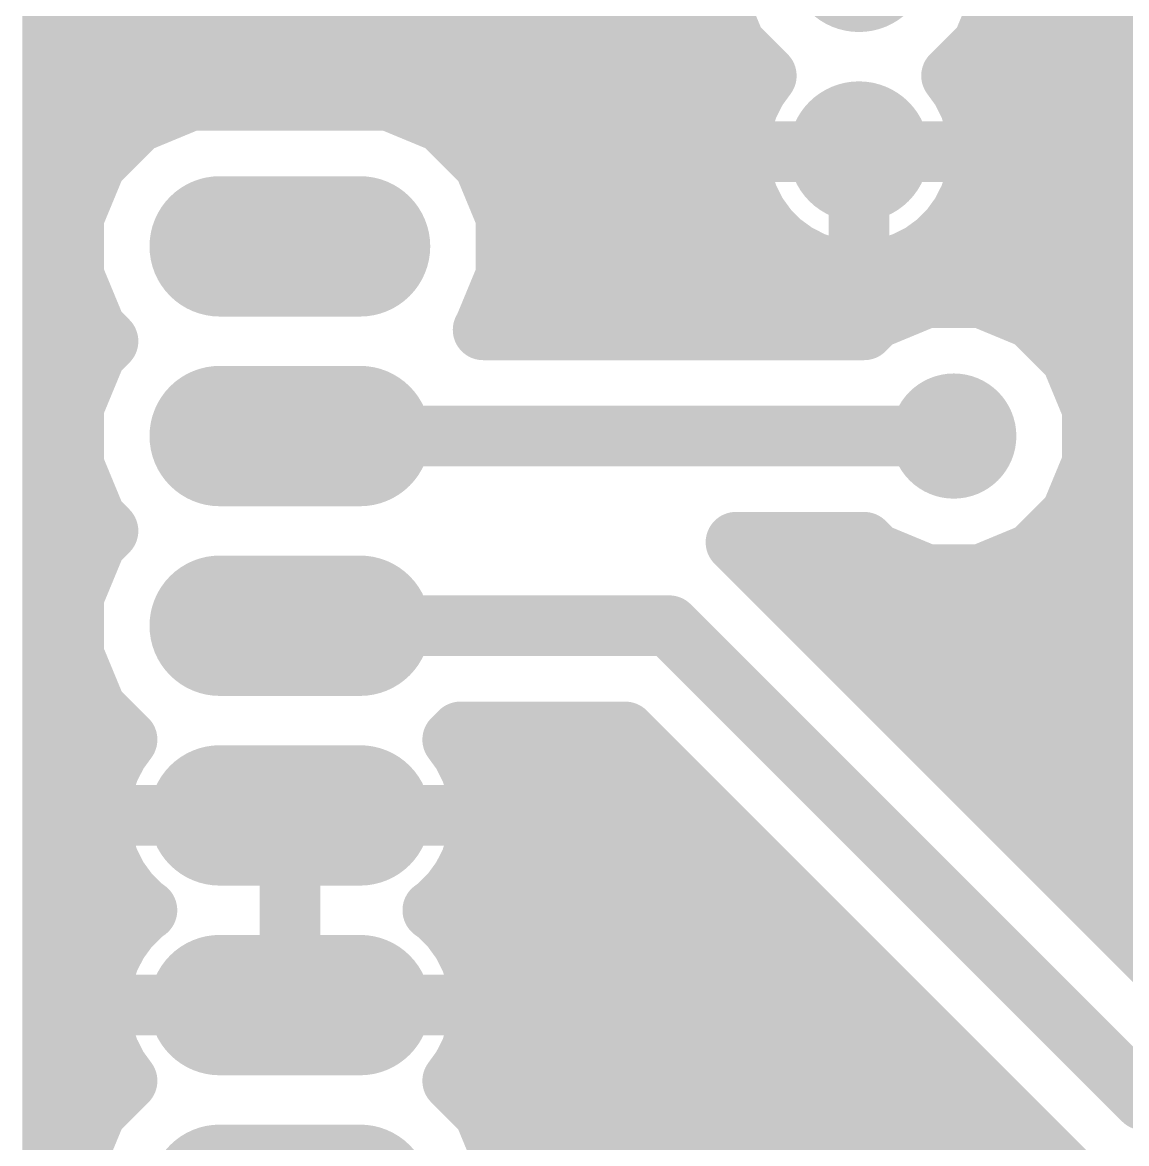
# Model space of a CAD drawing. Extents: x 5.3 to 60.7, y 2.1 to 49.9.
# Drawn here: x 5.31 to 20.09, y 26.09 to 41.1 of the extents above; entities that cross this region are included whole.
import ezdxf

# ---------------------------------------------------------------- set-up
doc = ezdxf.new("R2010")
doc.units = 0
for name, color, linetype in [('16', 174, 'CONTINUOUS'), ('17', 94, 'CONTINUOUS'), ('18', 94, 'CONTINUOUS')]:
    doc.layers.add(name, color=color, linetype=linetype)

# ---------------------------------------------------------------- blocks, each defined once
blk = doc.blocks.new('ROUNDP')
at = {"const_width": 0.5}
blk.add_lwpolyline([(0, -0.25, 1), (0, 0.25, 1), (0, -0.25)], format="xyb", dxfattribs=at)
blk = doc.blocks.new('LONGP100')
at = {"const_width": 1}
blk.add_lwpolyline([(-0.5, 0), (0.5, 0)], dxfattribs=at)
at = {"const_width": 0.5}
for points in [[(-0.5, 0.25, 1), (-0.5, -0.25)], [(0.5, -0.25, 1), (0.5, 0.25)]]:
    blk.add_lwpolyline(points, format="xyb", dxfattribs=at)
blk = doc.blocks.new('ROUNDV')
at = {"const_width": 0.5}
blk.add_lwpolyline([(0, -0.25, 1), (0, 0.25, 1), (0, -0.25)], format="xyb", dxfattribs=at)

msp = doc.modelspace()

# ---------------------------------------------------------------- linework, layer by layer
at = {"layer": '16', "const_width": 0.8128}
for points in [[(5.715, 5.08), (5.715, 47.625)], [(14.5542, 41.521), (14.852, 40.8021)], [(18.168, 40.8021), (18.4658, 41.521)], [(5.715, 41.4528), (14.5824, 41.4528)], [(18.4376, 41.4528), (20.9324, 41.4528)], [(14.852, 40.8021), (15.2693, 40.3848)], [(17.7507, 40.3848), (18.168, 40.8021)], [(5.715, 40.64), (15.0141, 40.64)], [(18.0059, 40.64), (21.3641, 40.64)], [(15.2693, 40.3848), (15.1414, 40.2087)], [(17.8786, 40.2087), (17.7507, 40.3848)], [(15.1414, 40.2087), (15.027, 39.9843)], [(17.993, 39.9843), (17.8786, 40.2087)], [(7.5612, 40.0558), (6.8423, 39.758)], [(10.2188, 40.0558), (7.5612, 40.0558)], [(10.9377, 39.758), (10.2188, 40.0558)], [(15.027, 39.9843), (14.9492, 39.7447)], [(18.0708, 39.7447), (17.993, 39.9843)], [(5.715, 39.8272), (7.0093, 39.8272)], [(6.8423, 39.758), (6.2922, 39.2079)], [(10.7707, 39.8272), (14.976, 39.8272)], [(11.4878, 39.2079), (10.9377, 39.758)], [(14.9492, 39.7447), (14.9098, 39.4959)], [(18.044, 39.8272), (21.326, 39.8272)], [(18.1102, 39.4959), (18.0708, 39.7447)], [(14.9098, 39.4959), (14.9098, 39.37)], [(18.1102, 39.37), (18.1102, 39.4959)], [(14.9098, 39.37), (16.51, 39.37)], [(16.51, 39.37), (14.9098, 39.37)], [(14.9098, 39.37), (14.9098, 39.2441)], [(14.9098, 39.2441), (14.9492, 38.9953)], [(16.51, 37.7698), (16.51, 39.37)], [(16.51, 39.37), (16.51, 39.37)], [(16.51, 39.37), (16.51, 37.7698)], [(18.1102, 39.37), (16.51, 39.37)], [(16.51, 39.37), (16.51, 39.37)], [(16.51, 39.37), (18.1102, 39.37)], [(16.51, 39.37), (16.51, 39.37)], [(16.51, 39.37), (22.86, 39.37)], [(18.0708, 38.9953), (18.1102, 39.2441)], [(18.1102, 39.2441), (18.1102, 39.37)], [(6.2922, 39.2079), (5.9944, 38.489)], [(11.7856, 38.489), (11.4878, 39.2079)], [(5.715, 39.0144), (6.212, 39.0144)], [(11.568, 39.0144), (14.9462, 39.0144)], [(14.9492, 38.9953), (15.027, 38.7557)], [(16.51, 39.0144), (16.51, 39.0144)], [(17.993, 38.7557), (18.0708, 38.9953)], [(18.0738, 39.0144), (21.2962, 39.0144)], [(15.027, 38.7557), (15.1414, 38.5313)], [(17.8786, 38.5313), (17.993, 38.7557)], [(5.9944, 38.489), (5.9944, 37.711)], [(11.7856, 37.711), (11.7856, 38.489)], [(15.1414, 38.5313), (15.2894, 38.3275)], [(17.7306, 38.3275), (17.8786, 38.5313)], [(15.2894, 38.3275), (15.4675, 38.1494)], [(17.5525, 38.1494), (17.7306, 38.3275)], [(5.715, 38.2016), (5.9944, 38.2016)], [(11.7856, 38.2016), (15.4154, 38.2016)], [(16.51, 38.2016), (16.51, 38.2016)], [(17.6046, 38.2016), (21.7654, 38.2016)], [(15.4675, 38.1494), (15.6713, 38.0014)], [(17.3487, 38.0014), (17.5525, 38.1494)], [(15.6713, 38.0014), (15.8957, 37.887)], [(15.8957, 37.887), (16.1353, 37.8092)], [(16.8847, 37.8092), (17.1243, 37.887)], [(17.1243, 37.887), (17.3487, 38.0014)], [(16.1353, 37.8092), (16.3841, 37.7698)], [(16.3841, 37.7698), (16.51, 37.7698)], [(16.51, 37.7698), (16.6359, 37.7698)], [(16.6359, 37.7698), (16.8847, 37.8092)], [(5.9944, 37.711), (6.2922, 36.9921)], [(11.4878, 36.9921), (11.7856, 37.711)], [(5.715, 37.3888), (6.1278, 37.3888)], [(11.6522, 37.3888), (17.3499, 37.3888)], [(17.4112, 37.4142), (16.7297, 37.1319)], [(18.1488, 37.4142), (17.4112, 37.4142)], [(18.8303, 37.1319), (18.1488, 37.4142)], [(18.2101, 37.3888), (33.6246, 37.3888)], [(16.7297, 37.1319), (16.5802, 36.9824)], [(19.3519, 36.6103), (18.8303, 37.1319)], [(6.2922, 36.9921), (6.4543, 36.83)], [(11.4781, 36.9824), (11.4878, 36.9921)], [(16.5802, 36.9824), (11.4781, 36.9824)], [(6.4543, 36.83), (6.2922, 36.6679)], [(5.715, 36.576), (6.2541, 36.576)], [(6.2922, 36.6679), (5.9944, 35.949)], [(19.6342, 35.9288), (19.3519, 36.6103)], [(19.3661, 36.576), (21.6202, 36.576)], [(5.9944, 35.949), (5.9944, 35.171)], [(19.6342, 35.1912), (19.6342, 35.9288)], [(5.715, 35.7632), (5.9944, 35.7632)], [(19.6342, 35.7632), (21.272, 35.7632)], [(8.89, 35.56), (17.78, 35.56)], [(20.955, 35.56), (19.685, 34.29)], [(19.3519, 34.5097), (19.6342, 35.1912)], [(5.9944, 35.171), (6.2922, 34.4521)], [(5.715, 34.9504), (6.0858, 34.9504)], [(19.5345, 34.9504), (21.3755, 34.9504)], [(6.2922, 34.4521), (6.4543, 34.29)], [(18.8303, 33.9881), (19.3519, 34.5097)], [(6.4543, 34.29), (6.2922, 34.1279)], [(19.685, 34.29), (19.685, 30.48)], [(5.715, 34.1376), (6.3019, 34.1376)], [(6.2922, 34.1279), (5.9944, 33.409)], [(15.1759, 33.8257), (14.864, 34.1376)], [(14.864, 34.1376), (16.5802, 34.1376)], [(16.5802, 34.1376), (16.7297, 33.9881)], [(18.9798, 34.1376), (21.2117, 34.1376)], [(16.7297, 33.9881), (17.4112, 33.7058)], [(18.1488, 33.7058), (18.8303, 33.9881)], [(20.9092, 28.0924), (15.1759, 33.8257)], [(17.4112, 33.7058), (18.1488, 33.7058)], [(5.9944, 33.409), (5.9944, 32.631)], [(5.715, 33.3248), (5.9944, 33.3248)], [(15.6768, 33.3248), (20.9042, 33.3248)], [(8.89, 33.02), (12.065, 33.02)], [(13.97, 33.02), (8.89, 33.02)], [(20.32, 26.67), (13.97, 33.02)], [(5.9944, 32.631), (6.2922, 31.9121)], [(5.715, 32.512), (6.0437, 32.512)], [(16.4896, 32.512), (20.9535, 32.512)], [(6.2922, 31.9121), (6.7095, 31.4948)], [(5.715, 31.6992), (6.5051, 31.6992)], [(11.0705, 31.4948), (11.1733, 31.5976)], [(11.1733, 31.5976), (13.3808, 31.5976)], [(13.3808, 31.5976), (19.426, 25.5524)], [(17.3024, 31.6992), (21.4149, 31.6992)], [(6.7095, 31.4948), (6.5816, 31.3187)], [(11.1984, 31.3187), (11.0705, 31.4948)], [(6.5816, 31.3187), (6.4672, 31.0943)], [(11.3128, 31.0943), (11.1984, 31.3187)], [(6.4672, 31.0943), (6.3894, 30.8547)], [(11.3906, 30.8547), (11.3128, 31.0943)], [(5.715, 30.8864), (6.3997, 30.8864)], [(6.3894, 30.8547), (6.35, 30.6059)], [(11.3803, 30.8864), (14.092, 30.8864)], [(11.43, 30.6059), (11.3906, 30.8547)], [(18.1152, 30.8864), (26.157, 30.8864)], [(6.35, 30.6059), (6.35, 30.48)], [(11.43, 30.48), (11.43, 30.6059)], [(6.35, 30.48), (8.89, 30.48)], [(8.89, 30.48), (6.35, 30.48)], [(6.35, 30.48), (6.35, 30.3541)], [(8.89, 28.8798), (8.89, 30.48)], [(8.89, 30.48), (8.89, 30.48)], [(8.89, 30.48), (8.89, 27.94)], [(8.89, 30.48), (8.89, 30.48)], [(11.43, 30.48), (8.89, 30.48)], [(8.89, 30.48), (8.89, 30.48)], [(8.89, 30.48), (11.43, 30.48)], [(8.89, 30.48), (8.89, 27.94)], [(11.43, 30.3541), (11.43, 30.48)], [(19.685, 30.48), (20.955, 29.21)], [(6.35, 30.3541), (6.3894, 30.1053)], [(11.3906, 30.1053), (11.43, 30.3541)], [(5.715, 30.0736), (6.3997, 30.0736)], [(6.3894, 30.1053), (6.4672, 29.8657)], [(8.89, 30.0736), (8.89, 30.0736)], [(11.3128, 29.8657), (11.3906, 30.1053)], [(11.3803, 30.0736), (14.9048, 30.0736)], [(18.928, 30.0736), (20.9852, 30.0736)], [(6.4672, 29.8657), (6.5816, 29.6413)], [(11.1984, 29.6413), (11.3128, 29.8657)], [(6.5816, 29.6413), (6.7296, 29.4375)], [(11.0504, 29.4375), (11.1984, 29.6413)], [(6.7296, 29.4375), (6.9077, 29.2594)], [(10.8723, 29.2594), (11.0504, 29.4375)], [(5.715, 29.2608), (6.9064, 29.2608)], [(6.9077, 29.2594), (6.9758, 29.21)], [(6.9758, 29.21), (6.9077, 29.1606)], [(8.89, 29.2608), (8.89, 29.2608)], [(10.8042, 29.21), (10.8723, 29.2594)], [(10.8723, 29.1606), (10.8042, 29.21)], [(10.8736, 29.2608), (15.7176, 29.2608)], [(19.7408, 29.2608), (20.6916, 29.2608)], [(6.9077, 29.1606), (6.7296, 28.9825)], [(11.0504, 28.9825), (10.8723, 29.1606)], [(6.7296, 28.9825), (6.5816, 28.7787)], [(8.89, 27.94), (8.89, 28.8798)], [(11.1984, 28.7787), (11.0504, 28.9825)], [(6.5816, 28.7787), (6.4672, 28.5543)], [(11.3128, 28.5543), (11.1984, 28.7787)], [(5.715, 28.448), (6.4327, 28.448)], [(6.4672, 28.5543), (6.3894, 28.3147)], [(8.89, 28.448), (8.89, 28.448)], [(11.3906, 28.3147), (11.3128, 28.5543)], [(11.3473, 28.448), (16.5304, 28.448)], [(6.3894, 28.3147), (6.35, 28.0659)], [(11.43, 28.0659), (11.3906, 28.3147)], [(6.35, 28.0659), (6.35, 27.94)], [(11.43, 27.94), (11.43, 28.0659)], [(6.35, 27.94), (8.89, 27.94)], [(8.89, 27.94), (6.35, 27.94)], [(6.35, 27.94), (6.35, 27.8141)], [(8.89, 27.94), (8.89, 27.94)], [(8.89, 27.94), (8.89, 27.94)], [(11.43, 27.94), (8.89, 27.94)], [(8.89, 27.94), (8.89, 27.94)], [(8.89, 27.94), (11.43, 27.94)], [(15.24, 27.94), (8.89, 27.94)], [(11.43, 27.8141), (11.43, 27.94)], [(6.35, 27.8141), (6.3894, 27.5653)], [(11.3906, 27.5653), (11.43, 27.8141)], [(5.715, 27.6352), (6.3783, 27.6352)], [(6.3894, 27.5653), (6.4672, 27.3257)], [(11.3128, 27.3257), (11.3906, 27.5653)], [(11.4017, 27.6352), (17.3432, 27.6352)], [(6.4672, 27.3257), (6.5816, 27.1013)], [(11.1984, 27.1013), (11.3128, 27.3257)], [(6.5816, 27.1013), (6.7095, 26.9252)], [(11.0705, 26.9252), (11.1984, 27.1013)], [(6.7095, 26.9252), (6.2922, 26.5079)], [(11.4878, 26.5079), (11.0705, 26.9252)], [(5.715, 26.8224), (6.6067, 26.8224)], [(11.1733, 26.8224), (18.156, 26.8224)], [(22.86, 26.67), (20.32, 26.67)], [(6.2922, 26.5079), (5.9944, 25.789)], [(11.7856, 25.789), (11.4878, 26.5079)], [(5.715, 26.0096), (6.0858, 26.0096)], [(11.6942, 26.0096), (18.9688, 26.0096)], [(5.9944, 25.789), (5.9944, 25.011)], [(11.7856, 25.2272), (11.7856, 25.789)]]:
    msp.add_lwpolyline(points, dxfattribs=at)
at = {"layer": '16', "const_width": 0.4064}
for points in [[(5.715, 41.656, 1), (5.715, 41.2496)], [(14.5824, 41.2496, 1), (14.5824, 41.656)], [(18.4376, 41.656, 1), (18.4376, 41.2496)], [(14.9956, 40.9458, 1), (14.7083, 40.6584)], [(18.3117, 40.6584, 1), (18.0244, 40.9458)], [(5.715, 40.8432, 1), (5.715, 40.4368)], [(14.6642, 40.7244, 1), (15.0397, 40.8799)], [(15.0141, 40.4368, 1), (15.0141, 40.8432)], [(18.0059, 40.8432, 1), (18.0059, 40.4368)], [(17.9803, 40.8799, 1), (18.3558, 40.7244)], [(15.4337, 40.2653, 1), (15.1049, 40.5042)], [(15.1256, 40.2411, 1), (15.413, 40.5284)], [(17.9151, 40.5042, 1), (17.5863, 40.2653)], [(17.607, 40.5284, 1), (17.8944, 40.2411)], [(15.3224, 40.1164, 1), (14.9603, 40.3009)], [(18.0597, 40.3009, 1), (17.6976, 40.1164)], [(7.5612, 40.259, 1), (7.5612, 39.8526)], [(7.6389, 39.8681, 1), (7.4834, 40.2435)], [(10.2966, 40.2435, 1), (10.1411, 39.8681)], [(10.2188, 39.8526, 1), (10.2188, 40.259)], [(15.2203, 39.9215, 1), (14.8338, 40.0471)], [(14.977, 40.3281, 1), (15.3058, 40.0892)], [(17.7142, 40.0892, 1), (18.043, 40.3281)], [(18.1862, 40.0471, 1), (17.7997, 39.9215)], [(14.846, 40.0765, 1), (15.2081, 39.892)], [(17.8119, 39.892, 1), (18.174, 40.0765)], [(5.715, 40.0304, 1), (5.715, 39.624)], [(6.7646, 39.9458, 1), (6.9201, 39.5703)], [(6.986, 39.6144, 1), (6.6986, 39.9017)], [(7.0093, 39.624, 1), (7.0093, 40.0304)], [(10.7707, 40.0304, 1), (10.7707, 39.624)], [(11.0814, 39.9017, 1), (10.794, 39.6144)], [(10.8599, 39.5703, 1), (11.0154, 39.9458)], [(15.1499, 39.7129, 1), (14.7485, 39.7765)], [(14.976, 39.624, 1), (14.976, 40.0304)], [(18.044, 40.0304, 1), (18.044, 39.624)], [(18.2715, 39.7765, 1), (17.8701, 39.7129)], [(14.7559, 39.8075, 1), (15.1425, 39.6819)], [(17.8775, 39.6819, 1), (18.264, 39.8075)], [(15.113, 39.4959, 1), (14.7066, 39.4959)], [(18.3134, 39.4959, 1), (17.907, 39.4959)], [(14.9098, 39.5732, 1), (14.9098, 39.1668)], [(14.9098, 39.5732, 1), (14.9098, 39.1668)], [(15.113, 39.37, 1), (14.7066, 39.37)], [(14.7091, 39.5277, 1), (15.1105, 39.4641)], [(15.1105, 39.2758, 1), (14.7091, 39.2123)], [(16.7132, 39.37, 1), (16.3068, 39.37)], [(16.51, 39.5732, 1), (16.51, 39.1668)], [(16.7132, 39.37, 1), (16.3068, 39.37)], [(16.51, 39.5732, 1), (16.51, 39.1668)], [(16.7132, 39.37, 1), (16.3068, 39.37)], [(16.51, 39.5732, 1), (16.51, 39.1668)], [(16.7132, 39.37, 1), (16.3068, 39.37)], [(16.51, 39.5732, 1), (16.51, 39.1668)], [(16.51, 39.1668, 1), (16.51, 39.5732)], [(16.51, 39.1668, 1), (16.51, 39.5732)], [(16.51, 39.1668, 1), (16.51, 39.5732)], [(18.3134, 39.37, 1), (17.907, 39.37)], [(17.9095, 39.4641, 1), (18.3109, 39.5277)], [(18.3109, 39.2123, 1), (17.9095, 39.2758)], [(18.1102, 39.1668, 1), (18.1102, 39.5732)], [(18.1102, 39.1668, 1), (18.1102, 39.5732)], [(6.1485, 39.3516, 1), (6.4358, 39.0642)], [(6.4799, 39.1301, 1), (6.1044, 39.2856)], [(11.6756, 39.2856, 1), (11.3001, 39.1301)], [(11.3442, 39.0642, 1), (11.6315, 39.3516)], [(14.7066, 39.37, 1), (15.113, 39.37)], [(16.3068, 39.37, 1), (16.7132, 39.37)], [(16.3068, 39.37, 1), (16.7132, 39.37)], [(17.907, 39.37, 1), (18.3134, 39.37)], [(5.715, 39.2176, 1), (5.715, 38.8112)], [(6.212, 38.8112, 1), (6.212, 39.2176)], [(11.568, 39.2176, 1), (11.568, 38.8112)], [(14.7066, 39.2441, 1), (15.113, 39.2441)], [(15.1425, 39.0581, 1), (14.7559, 38.9325)], [(14.9462, 38.8112, 1), (14.9462, 39.2176)], [(16.51, 39.2176, 1), (16.51, 38.8112)], [(16.51, 38.8112, 1), (16.51, 39.2176)], [(18.0738, 39.2176, 1), (18.0738, 38.8112)], [(18.264, 38.9325, 1), (17.8775, 39.0581)], [(17.907, 39.2441, 1), (18.3134, 39.2441)], [(14.7485, 38.9635, 1), (15.1499, 39.0271)], [(17.8701, 39.0271, 1), (18.2715, 38.9635)], [(15.2081, 38.848, 1), (14.846, 38.6635)], [(18.174, 38.6635, 1), (17.8119, 38.848)], [(6.1976, 38.489, 1), (5.7912, 38.489)], [(11.9888, 38.489, 1), (11.5824, 38.489)], [(14.8338, 38.6929, 1), (15.2203, 38.8185)], [(15.3058, 38.6507, 1), (14.977, 38.4119)], [(18.043, 38.4119, 1), (17.7142, 38.6507)], [(17.7997, 38.8185, 1), (18.1862, 38.6929)], [(5.8067, 38.5668, 1), (6.1821, 38.4113)], [(11.5979, 38.4113, 1), (11.9733, 38.5668)], [(14.9603, 38.4391, 1), (15.3224, 38.6236)], [(15.4331, 38.4712, 1), (15.1458, 38.1839)], [(17.8742, 38.1839, 1), (17.5869, 38.4712)], [(17.6976, 38.6236, 1), (18.0597, 38.4391)], [(5.715, 38.4048, 1), (5.715, 37.9984)], [(5.9944, 37.9984, 1), (5.9944, 38.4048)], [(11.7856, 38.4048, 1), (11.7856, 37.9984)], [(15.125, 38.2081, 1), (15.4538, 38.447)], [(15.4154, 37.9984, 1), (15.4154, 38.4048)], [(16.51, 38.4048, 1), (16.51, 37.9984)], [(16.51, 37.9984, 1), (16.51, 38.4048)], [(17.6046, 38.4048, 1), (17.6046, 37.9984)], [(17.5662, 38.447, 1), (17.895, 38.2081)], [(15.587, 38.3138, 1), (15.3481, 37.985)], [(15.3239, 38.0058, 1), (15.6112, 38.2931)], [(17.4088, 38.2931, 1), (17.6961, 38.0058)], [(17.6719, 37.985, 1), (17.433, 38.3138)], [(15.7636, 38.1824, 1), (15.5791, 37.8203)], [(15.5519, 37.837, 1), (15.7907, 38.1658)], [(15.9585, 38.0803, 1), (15.8329, 37.6938)], [(17.1871, 37.6938, 1), (17.0615, 38.0803)], [(17.2292, 38.1658, 1), (17.4681, 37.837)], [(17.4409, 37.8203, 1), (17.2564, 38.1824)], [(15.8035, 37.706, 1), (15.988, 38.0681)], [(16.1671, 38.0099, 1), (16.1035, 37.6085)], [(16.0725, 37.6159, 1), (16.1981, 38.0025)], [(16.3841, 37.973, 1), (16.3841, 37.5666)], [(16.51, 37.973, 1), (16.51, 37.5666)], [(16.3523, 37.5691, 1), (16.4158, 37.9705)], [(16.6041, 37.9705, 1), (16.6677, 37.5691)], [(16.51, 37.5666, 1), (16.51, 37.973)], [(16.6359, 37.5666, 1), (16.6359, 37.973)], [(16.8219, 38.0025, 1), (16.9475, 37.6159)], [(16.9165, 37.6085, 1), (16.8529, 38.0099)], [(17.032, 38.0681, 1), (17.2165, 37.706)], [(6.1821, 37.7887, 1), (5.8067, 37.6332)], [(11.9733, 37.6332, 1), (11.5979, 37.7887)], [(5.7912, 37.711, 1), (6.1976, 37.711)], [(11.5824, 37.711, 1), (11.9888, 37.711)], [(16.3068, 37.7698, 1), (16.7132, 37.7698)], [(16.3068, 37.7698, 1), (16.7132, 37.7698)], [(5.715, 37.592, 1), (5.715, 37.1856)], [(6.1278, 37.1856, 1), (6.1278, 37.592)], [(11.6522, 37.592, 1), (11.6522, 37.1856)], [(17.4112, 37.6174, 1), (17.4112, 37.211)], [(17.4889, 37.2265, 1), (17.3334, 37.6019)], [(17.3499, 37.1856, 1), (17.3499, 37.592)], [(18.2266, 37.6019, 1), (18.0711, 37.2265)], [(18.2101, 37.592, 1), (18.2101, 37.1856)], [(18.1488, 37.211, 1), (18.1488, 37.6174)], [(16.8734, 36.9882, 1), (16.586, 37.2756)], [(18.974, 37.2756, 1), (18.6866, 36.9882)], [(6.4358, 37.1358, 1), (6.1485, 36.8484)], [(11.4781, 37.1856, 1), (11.4781, 36.7792)], [(11.6315, 36.8484, 1), (11.3442, 37.1358)], [(16.6519, 37.3196, 1), (16.8074, 36.9442)], [(16.5802, 36.7792, 1), (16.5802, 37.1856)], [(18.7526, 36.9442, 1), (18.9081, 37.3196)], [(6.1044, 36.9144, 1), (6.4799, 37.0699)], [(6.598, 36.6863, 1), (6.3106, 36.9737)], [(11.3344, 37.1261, 1), (11.6218, 36.8387)], [(11.3001, 37.0699, 1), (11.6756, 36.9144)], [(16.4365, 37.1261, 1), (16.7238, 36.8387)], [(6.3106, 36.6863, 1), (6.598, 36.9737)], [(5.715, 36.7792, 1), (5.715, 36.3728)], [(6.1485, 36.8116, 1), (6.4358, 36.5242)], [(6.4799, 36.5901, 1), (6.1044, 36.7456)], [(6.2541, 36.3728, 1), (6.2541, 36.7792)], [(19.5396, 36.6881, 1), (19.1642, 36.5326)], [(19.3661, 36.7792, 1), (19.3661, 36.3728)], [(19.2082, 36.4666, 1), (19.4956, 36.754)], [(6.1976, 35.949, 1), (5.7912, 35.949)], [(19.8374, 35.9288, 1), (19.431, 35.9288)], [(5.8067, 36.0268, 1), (6.1821, 35.8713)], [(19.4465, 35.8511, 1), (19.8219, 36.0066)], [(5.715, 35.9664, 1), (5.715, 35.56)], [(5.9944, 35.56, 1), (5.9944, 35.9664)], [(19.6342, 35.9664, 1), (19.6342, 35.56)], [(8.89, 35.7632, 1), (8.89, 35.3568)], [(17.78, 35.3568, 1), (17.78, 35.7632)], [(19.8219, 35.1134, 1), (19.4465, 35.2689)], [(6.1821, 35.2487, 1), (5.8067, 35.0932)], [(5.715, 35.1536, 1), (5.715, 34.7472)], [(5.7912, 35.171, 1), (6.1976, 35.171)], [(6.0858, 34.7472, 1), (6.0858, 35.1536)], [(19.5345, 35.1536, 1), (19.5345, 34.7472)], [(19.431, 35.1912, 1), (19.8374, 35.1912)], [(6.4358, 34.5958, 1), (6.1485, 34.3084)], [(19.4956, 34.366, 1), (19.2082, 34.6534)], [(6.1044, 34.3744, 1), (6.4799, 34.5299)], [(6.598, 34.1463, 1), (6.3106, 34.4337)], [(19.1642, 34.5874, 1), (19.5396, 34.4319)], [(19.8882, 34.29, 1), (19.4818, 34.29)], [(5.715, 34.3408, 1), (5.715, 33.9344)], [(6.4799, 34.0501, 1), (6.1044, 34.2056)], [(6.3019, 33.9344, 1), (6.3019, 34.3408)], [(6.3106, 34.1463, 1), (6.598, 34.4337)], [(15.0077, 34.2813, 1), (14.7203, 33.9939)], [(14.864, 34.3408, 1), (14.864, 33.9344)], [(16.7238, 34.2813, 1), (16.4365, 33.9939)], [(16.5802, 33.9344, 1), (16.5802, 34.3408)], [(18.9798, 34.3408, 1), (18.9798, 33.9344)], [(19.5413, 34.4337, 1), (19.8287, 34.1463)], [(6.1485, 34.2716, 1), (6.4358, 33.9842)], [(16.8074, 34.1758, 1), (16.6519, 33.8004)], [(18.9081, 33.8004, 1), (18.7526, 34.1758)], [(15.3195, 33.9694, 1), (15.0322, 33.682)], [(16.586, 33.8444, 1), (16.8734, 34.1318)], [(18.6866, 34.1318, 1), (18.974, 33.8444)], [(15.0322, 33.682, 1), (15.3195, 33.9694)], [(17.4112, 33.909, 1), (17.4112, 33.5026)], [(17.3334, 33.5181, 1), (17.4889, 33.8935)], [(18.0711, 33.8935, 1), (18.2266, 33.5181)], [(18.1488, 33.5026, 1), (18.1488, 33.909)], [(6.1976, 33.409, 1), (5.7912, 33.409)], [(5.715, 33.528, 1), (5.715, 33.1216)], [(5.8067, 33.4868, 1), (6.1821, 33.3313)], [(5.9944, 33.1216, 1), (5.9944, 33.528)], [(15.6768, 33.528, 1), (15.6768, 33.1216)], [(8.89, 33.2232, 1), (8.89, 32.8168)], [(8.89, 33.2232, 1), (8.89, 32.8168)], [(12.065, 32.8168, 1), (12.065, 33.2232)], [(14.1137, 33.1637, 1), (13.8263, 32.8763)], [(13.97, 32.8168, 1), (13.97, 33.2232)], [(6.1821, 32.7087, 1), (5.8067, 32.5532)], [(5.715, 32.7152, 1), (5.715, 32.3088)], [(6.0437, 32.3088, 1), (6.0437, 32.7152)], [(16.4896, 32.7152, 1), (16.4896, 32.3088)], [(5.7912, 32.631, 1), (6.1976, 32.631)], [(6.4358, 32.0558, 1), (6.1485, 31.7684)], [(6.1044, 31.8344, 1), (6.4799, 31.9899)], [(5.715, 31.9024, 1), (5.715, 31.496)], [(6.5051, 31.496, 1), (6.5051, 31.9024)], [(11.1733, 31.8008, 1), (11.1733, 31.3944)], [(11.317, 31.4539, 1), (11.0296, 31.7413)], [(13.5245, 31.7413, 1), (13.2371, 31.4539)], [(13.3808, 31.3944, 1), (13.3808, 31.8008)], [(17.3024, 31.9024, 1), (17.3024, 31.496)], [(6.8739, 31.3753, 1), (6.5451, 31.6142)], [(6.5658, 31.3511, 1), (6.8532, 31.6384)], [(11.2349, 31.6142, 1), (10.9061, 31.3753)], [(10.9268, 31.6384, 1), (11.2142, 31.3511)], [(6.7626, 31.2264, 1), (6.4005, 31.4109)], [(11.3795, 31.4109, 1), (11.0174, 31.2264)], [(6.4172, 31.4381, 1), (6.746, 31.1992)], [(11.034, 31.1992, 1), (11.3628, 31.4381)], [(6.2862, 31.1865, 1), (6.6483, 31.002)], [(6.6605, 31.0315, 1), (6.274, 31.1571)], [(11.506, 31.1571, 1), (11.1195, 31.0315)], [(11.1317, 31.002, 1), (11.4938, 31.1865)], [(5.715, 31.0896, 1), (5.715, 30.6832)], [(6.5901, 30.8229, 1), (6.1887, 30.8865)], [(6.3997, 30.6832, 1), (6.3997, 31.0896)], [(11.3803, 31.0896, 1), (11.3803, 30.6832)], [(11.5913, 30.8865, 1), (11.1899, 30.8229)], [(14.092, 30.6832, 1), (14.092, 31.0896)], [(18.1152, 31.0896, 1), (18.1152, 30.6832)], [(6.1961, 30.9175, 1), (6.5827, 30.7919)], [(11.1973, 30.7919, 1), (11.5838, 30.9175)], [(6.5532, 30.6059, 1), (6.1468, 30.6059)], [(11.6332, 30.6059, 1), (11.2268, 30.6059)], [(6.35, 30.6832, 1), (6.35, 30.2768)], [(6.35, 30.6832, 1), (6.35, 30.2768)], [(6.5532, 30.48, 1), (6.1468, 30.48)], [(6.1493, 30.6377, 1), (6.5507, 30.5741)], [(9.0932, 30.48, 1), (8.6868, 30.48)], [(8.89, 30.6832, 1), (8.89, 30.2768)], [(9.0932, 30.48, 1), (8.6868, 30.48)], [(9.0932, 30.48, 1), (8.6868, 30.48)], [(8.89, 30.6832, 1), (8.89, 30.2768)], [(9.0932, 30.48, 1), (8.6868, 30.48)], [(8.89, 30.6832, 1), (8.89, 30.2768)], [(9.0932, 30.48, 1), (8.6868, 30.48)], [(8.89, 30.2768, 1), (8.89, 30.6832)], [(8.89, 30.2768, 1), (8.89, 30.6832)], [(8.89, 30.2768, 1), (8.89, 30.6832)], [(11.6332, 30.48, 1), (11.2268, 30.48)], [(11.2293, 30.5741, 1), (11.6307, 30.6377)], [(11.43, 30.2768, 1), (11.43, 30.6832)], [(11.43, 30.2768, 1), (11.43, 30.6832)], [(19.8287, 30.6237, 1), (19.5413, 30.3363)], [(6.5507, 30.3858, 1), (6.1493, 30.3223)], [(6.1468, 30.48, 1), (6.5532, 30.48)], [(8.6868, 30.48, 1), (9.0932, 30.48)], [(8.6868, 30.48, 1), (9.0932, 30.48)], [(11.2268, 30.48, 1), (11.6332, 30.48)], [(11.6307, 30.3223, 1), (11.2293, 30.3858)], [(19.4818, 30.48, 1), (19.8882, 30.48)], [(5.715, 30.2768, 1), (5.715, 29.8704)], [(6.1468, 30.3541, 1), (6.5532, 30.3541)], [(6.5827, 30.1681, 1), (6.1961, 30.0425)], [(6.3997, 29.8704, 1), (6.3997, 30.2768)], [(8.89, 30.2768, 1), (8.89, 29.8704)], [(8.89, 29.8704, 1), (8.89, 30.2768)], [(11.3803, 30.2768, 1), (11.3803, 29.8704)], [(11.5838, 30.0425, 1), (11.1973, 30.1681)], [(11.2268, 30.3541, 1), (11.6332, 30.3541)], [(14.9048, 29.8704, 1), (14.9048, 30.2768)], [(18.928, 30.2768, 1), (18.928, 29.8704)], [(6.1887, 30.0735, 1), (6.5901, 30.1371)], [(11.1899, 30.1371, 1), (11.5913, 30.0735)], [(6.6483, 29.958, 1), (6.2862, 29.7735)], [(11.4938, 29.7735, 1), (11.1317, 29.958)], [(6.274, 29.8029, 1), (6.6605, 29.9285)], [(6.746, 29.7607, 1), (6.4172, 29.5219)], [(11.3628, 29.5219, 1), (11.034, 29.7607)], [(11.1195, 29.9285, 1), (11.506, 29.8029)], [(6.4005, 29.5491, 1), (6.7626, 29.7336)], [(11.0174, 29.7336, 1), (11.3795, 29.5491)], [(6.8733, 29.5812, 1), (6.586, 29.2939)], [(6.5652, 29.3181, 1), (6.894, 29.557)], [(10.886, 29.557, 1), (11.2148, 29.3181)], [(11.194, 29.2939, 1), (10.9067, 29.5812)], [(5.715, 29.464, 1), (5.715, 29.0576)], [(7.0272, 29.4238, 1), (6.7883, 29.095)], [(6.7641, 29.1158, 1), (7.0514, 29.4031)], [(7.0952, 29.0456, 1), (6.8563, 29.3744)], [(6.8563, 29.0456, 1), (7.0952, 29.3744)], [(6.9064, 29.0576, 1), (6.9064, 29.464)], [(8.89, 29.464, 1), (8.89, 29.0576)], [(8.89, 29.0576, 1), (8.89, 29.464)], [(10.9236, 29.3744, 1), (10.6848, 29.0456)], [(10.6848, 29.3744, 1), (10.9237, 29.0456)], [(10.7286, 29.4031, 1), (11.0159, 29.1158)], [(10.8736, 29.464, 1), (10.8736, 29.0576)], [(10.9917, 29.095, 1), (10.7528, 29.4238)], [(15.7176, 29.0576, 1), (15.7176, 29.464)], [(19.7408, 29.464, 1), (19.7408, 29.0576)], [(6.7883, 29.325, 1), (7.0272, 28.9962)], [(7.0514, 29.0169, 1), (6.7641, 29.3042)], [(11.0159, 29.3042, 1), (10.7286, 29.0169)], [(10.7528, 28.9962, 1), (10.9917, 29.325)], [(6.586, 29.1261, 1), (6.8733, 28.8388)], [(6.894, 28.863, 1), (6.5652, 29.1019)], [(9.0932, 28.8798, 1), (8.6868, 28.8798)], [(11.2148, 29.1019, 1), (10.886, 28.863)], [(10.9067, 28.8388, 1), (11.194, 29.1261)], [(6.7626, 28.6864, 1), (6.4005, 28.8709)], [(11.3795, 28.8709, 1), (11.0174, 28.6864)], [(6.4172, 28.8981, 1), (6.746, 28.6592)], [(8.6868, 28.8798, 1), (9.0932, 28.8798)], [(11.034, 28.6592, 1), (11.3628, 28.8981)], [(5.715, 28.6512, 1), (5.715, 28.2448)], [(6.2862, 28.6465, 1), (6.6483, 28.462)], [(6.6605, 28.4915, 1), (6.274, 28.6171)], [(6.4327, 28.2448, 1), (6.4327, 28.6512)], [(8.89, 28.6512, 1), (8.89, 28.2448)], [(8.89, 28.2448, 1), (8.89, 28.6512)], [(11.506, 28.6171, 1), (11.1195, 28.4915)], [(11.1317, 28.462, 1), (11.4938, 28.6465)], [(11.3473, 28.6512, 1), (11.3473, 28.2448)], [(16.5304, 28.2448, 1), (16.5304, 28.6512)], [(6.5901, 28.2829, 1), (6.1887, 28.3465)], [(11.5913, 28.3465, 1), (11.1899, 28.2829)], [(6.1961, 28.3775, 1), (6.5827, 28.2519)], [(11.1973, 28.2519, 1), (11.5838, 28.3775)], [(6.5532, 28.0659, 1), (6.1468, 28.0659)], [(11.6332, 28.0659, 1), (11.2268, 28.0659)], [(6.35, 28.1432, 1), (6.35, 27.7368)], [(6.35, 28.1432, 1), (6.35, 27.7368)], [(6.5532, 27.94, 1), (6.1468, 27.94)], [(6.1493, 28.0977, 1), (6.5507, 28.0341)], [(8.89, 28.1432, 1), (8.89, 27.7368)], [(9.0932, 27.94, 1), (8.6868, 27.94)], [(8.89, 28.1432, 1), (8.89, 27.7368)], [(9.0932, 27.94, 1), (8.6868, 27.94)], [(8.89, 28.1432, 1), (8.89, 27.7368)], [(8.89, 28.1432, 1), (8.89, 27.7368)], [(8.89, 27.7368, 1), (8.89, 28.1432)], [(8.89, 27.7368, 1), (8.89, 28.1432)], [(8.89, 27.7368, 1), (8.89, 28.1432)], [(11.6332, 27.94, 1), (11.2268, 27.94)], [(11.2293, 28.0341, 1), (11.6307, 28.0977)], [(11.43, 27.7368, 1), (11.43, 28.1432)], [(11.43, 27.7368, 1), (11.43, 28.1432)], [(15.24, 27.7368, 1), (15.24, 28.1432)], [(6.5507, 27.8458, 1), (6.1493, 27.7823)], [(6.1468, 27.94, 1), (6.5532, 27.94)], [(8.6868, 27.94, 1), (9.0932, 27.94)], [(8.6868, 27.94, 1), (9.0932, 27.94)], [(8.6868, 27.94, 1), (9.0932, 27.94)], [(8.6868, 27.94, 1), (9.0932, 27.94)], [(8.6868, 27.94, 1), (9.0932, 27.94)], [(11.2268, 27.94, 1), (11.6332, 27.94)], [(11.6307, 27.7823, 1), (11.2293, 27.8458)], [(5.715, 27.8384, 1), (5.715, 27.432)], [(6.1468, 27.8141, 1), (6.5532, 27.8141)], [(6.5827, 27.6281, 1), (6.1961, 27.5025)], [(6.3783, 27.432, 1), (6.3783, 27.8384)], [(11.5838, 27.5025, 1), (11.1973, 27.6281)], [(11.4017, 27.8384, 1), (11.4017, 27.432)], [(11.2268, 27.8141, 1), (11.6332, 27.8141)], [(17.3432, 27.432, 1), (17.3432, 27.8384)], [(6.1887, 27.5335, 1), (6.5901, 27.5971)], [(11.1899, 27.5971, 1), (11.5913, 27.5335)], [(6.6483, 27.418, 1), (6.2862, 27.2335)], [(11.4938, 27.2335, 1), (11.1317, 27.418)], [(6.274, 27.2629, 1), (6.6605, 27.3885)], [(6.746, 27.2207, 1), (6.4172, 26.9819)], [(11.3628, 26.9819, 1), (11.034, 27.2207)], [(11.1195, 27.3885, 1), (11.506, 27.2629)], [(6.4005, 27.0091, 1), (6.7626, 27.1936)], [(6.8532, 26.7815, 1), (6.5658, 27.0689)], [(11.2142, 27.0689, 1), (10.9268, 26.7815)], [(11.0174, 27.1936, 1), (11.3795, 27.0091)], [(5.715, 27.0256, 1), (5.715, 26.6192)], [(6.5451, 26.8058, 1), (6.8739, 27.0447)], [(6.6067, 26.6192, 1), (6.6067, 27.0256)], [(10.9061, 27.0447, 1), (11.2349, 26.8058)], [(11.1733, 27.0256, 1), (11.1733, 26.6192)], [(18.156, 26.6192, 1), (18.156, 27.0256)], [(20.32, 26.8732, 1), (20.32, 26.4668)], [(6.4799, 26.4301, 1), (6.1044, 26.5856)], [(11.6756, 26.5856, 1), (11.3001, 26.4301)], [(20.1763, 26.5263, 1), (20.4637, 26.8137)], [(6.1485, 26.6516, 1), (6.4358, 26.3642)], [(11.3442, 26.3642, 1), (11.6315, 26.6516)], [(5.715, 26.2128, 1), (5.715, 25.8064)], [(6.0858, 25.8064, 1), (6.0858, 26.2128)], [(11.6942, 26.2128, 1), (11.6942, 25.8064)], [(18.9688, 25.8064, 1), (18.9688, 26.2128)], [(6.1976, 25.789, 1), (5.7912, 25.789)], [(11.9888, 25.789, 1), (11.5824, 25.789)]]:
    msp.add_lwpolyline(points, format="xyb", dxfattribs=at)

# ---------------------------------------------------------------- block references
at = {"layer": '17', "xscale": 1.8796, "yscale": 1.8796, "rotation": 270}
for p in [(16.51, 41.91), (16.51, 39.37)]:
    msp.add_blockref('ROUNDP', p, dxfattribs=at)
at = {"layer": '17', "xscale": 1.8796, "yscale": 1.8796}
for p in [(8.89, 38.1), (8.89, 35.56), (8.89, 33.02), (8.89, 30.48), (8.89, 27.94), (8.89, 25.4)]:
    msp.add_blockref('LONGP100', p, dxfattribs=at)
at = {"layer": '18'}
for p, xscale, yscale in [((17.78, 35.56), 1.6764, 1.6764), ((17.78, 35.56), 1.0064, 1.0064), ((15.24, 27.94), 1.6764, 1.6764)]:
    msp.add_blockref('ROUNDV', p, dxfattribs=dict(at, xscale=xscale, yscale=yscale))

doc.saveas('drawing.dxf')
